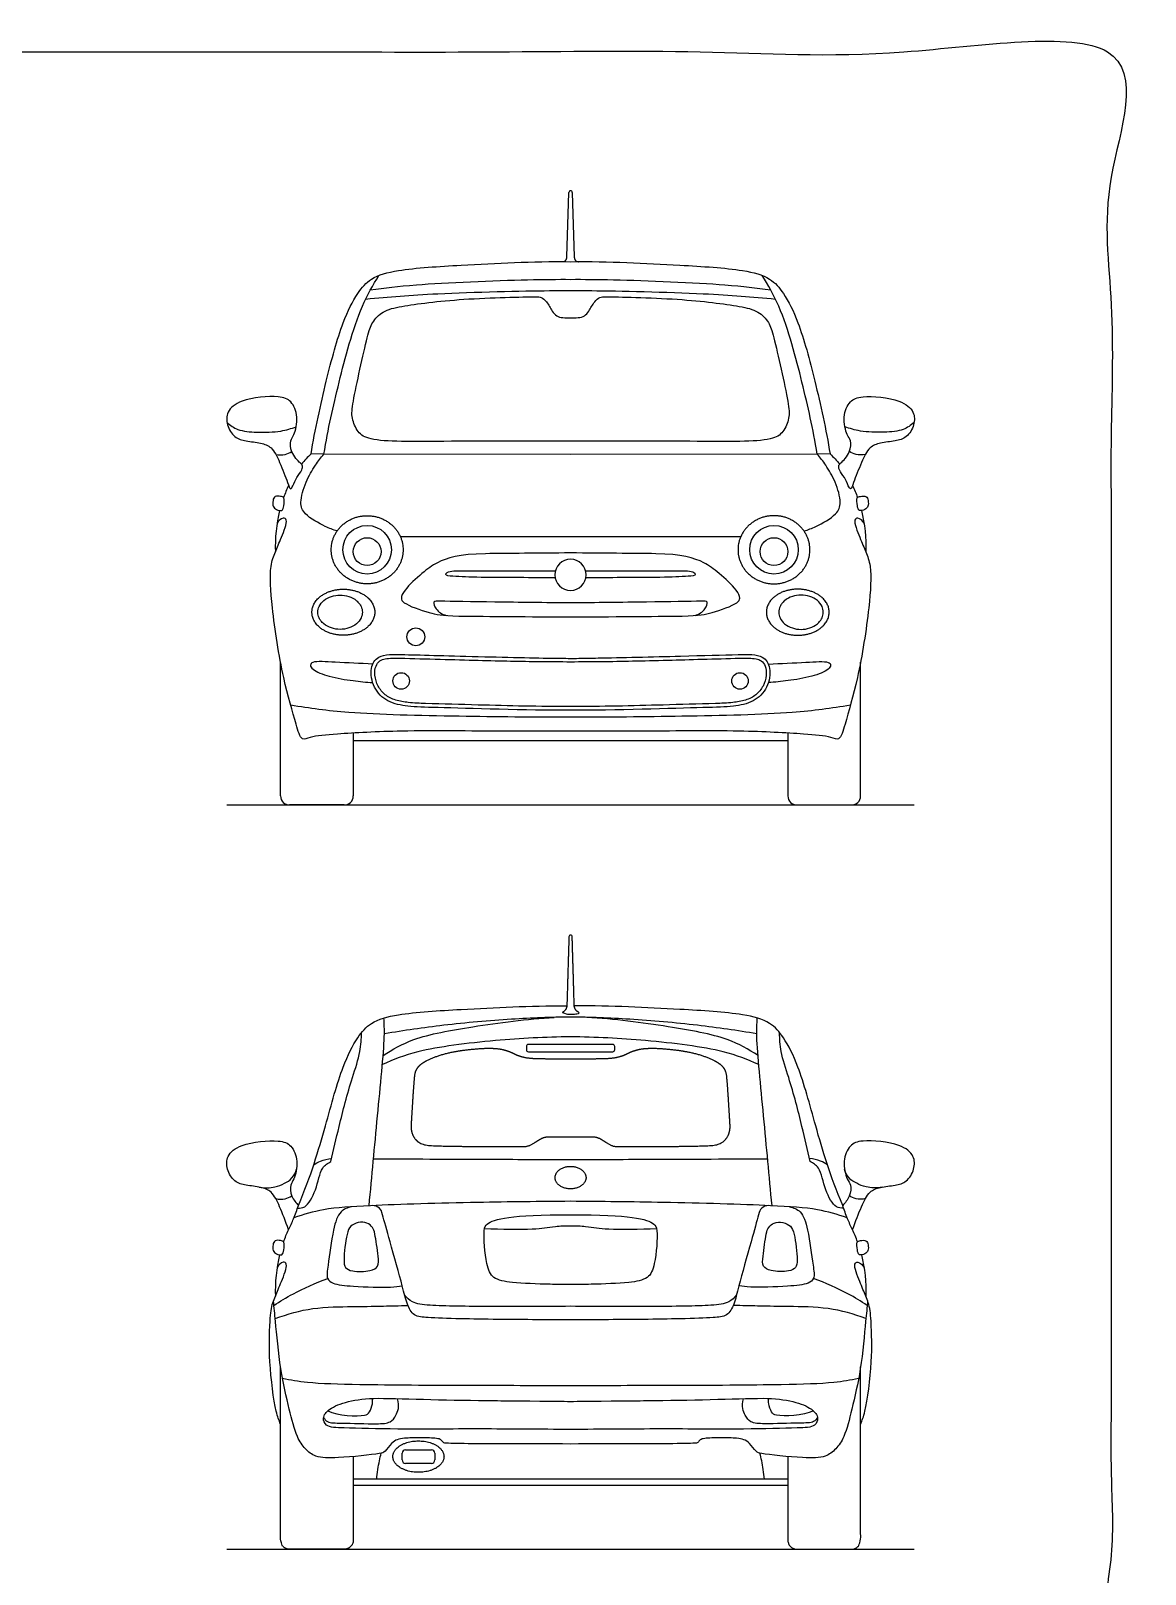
# Model space of a CAD drawing. Header units: millimetres. Extents: x 0.5 to 46.1, y 0.3 to 28.2.
# Drawn here: x 4.889 to 7.953, y 23.776 to 28.018 of the extents above; entities that cross this region are included whole.
import ezdxf

# ---------------------------------------------------------------- set-up
doc = ezdxf.new("R2010")
doc.units = ezdxf.units.MM
for name, color, linetype, true_color in [('AG-DIAGRAM', 7, 'Continuous', 0xfecc66), ('AG-TRANSPORT', 7, 'Continuous', 0x66ccff), ('X-VPRT', 6, 'Continuous', 0xff00ff)]:
    doc.layers.add(name, color=color, linetype=linetype, true_color=true_color)

msp = doc.modelspace()

# ---------------------------------------------------------------- linework, layer by layer
at = {"layer": 'AG-DIAGRAM'}
for points in [[(5.4279, 25.89), (7.3175, 25.89)], [(5.4279, 23.8443), (7.3175, 23.8443)]]:
    msp.add_lwpolyline(points, dxfattribs=at)
at = {"layer": 'AG-TRANSPORT'}
for p, q in [((6.3631, 27.3966), (6.3687, 27.5737)), ((6.3776, 27.5737), (6.3832, 27.3966)), ((5.6949, 26.8542), (5.6596, 26.8548)), ((6.3731, 26.8536), (5.6949, 26.8542)), ((7.0514, 26.8542), (6.3731, 26.8536)), ((7.0867, 26.8548), (7.0514, 26.8542)), ((6.3731, 26.6281), (6.8102, 26.6281)), ((6.0612, 26.5339), (6.3316, 26.5339)), ((6.4147, 26.5339), (6.6851, 26.5339)), ((5.5759, 25.9149), (5.5759, 26.2826)), ((7.1704, 25.9149), (7.1704, 26.2826)), ((5.7758, 26.0877), (5.7758, 25.9149)), ((6.9705, 26.0877), (6.9705, 25.9149)), ((5.7509, 25.89), (5.6008, 25.89)), ((6.9954, 25.89), (7.1455, 25.89))]:
    msp.add_line(p, q, dxfattribs=at)
for points in [[(6.9705, 26.0662), (6.3731, 26.0662), (5.7758, 26.0662)], [(6.9705, 24.0366), (6.3731, 24.0366), (5.7758, 24.0366)], [(5.7758, 24.0205), (6.3731, 24.0205), (6.9705, 24.0205)]]:
    msp.add_lwpolyline(points, dxfattribs=at)
for centre, radius in [((5.8139, 26.5916), 0.0668), ((6.9324, 26.5916), 0.0668), ((5.8139, 26.5865), 0.0382), ((6.9324, 26.5865), 0.0382), ((5.9477, 26.3522), 0.0245), ((5.9074, 26.231), 0.0227), ((6.8389, 26.231), 0.0227)]:
    msp.add_circle(centre, radius, dxfattribs=at)
for centre, radius, start, end in [((6.3731, 27.5737), 0.00444, 90, 180.0806), ((6.3731, 27.5737), 0.00444, 359.9194, 90), ((6.3731, 26.5226), 0.0431, 90, 270), ((6.3731, 26.5226), 0.0431, 270, 90), ((5.6008, 25.9149), 0.0249, 180, 270), ((5.7509, 25.9149), 0.0249, 270, 360), ((6.9954, 25.9149), 0.0249, 180, 270), ((7.1455, 25.9149), 0.0249, 270, 0), ((6.3731, 25.528), 0.00444, 90, 180.0806), ((6.3731, 25.528), 0.00444, 90, 180.0806), ((6.3731, 25.528), 0.00444, 359.9194, 90), ((6.3731, 25.528), 0.00444, 359.9194, 90), ((6.2574, 25.2261), 0.00583, 90, 180), ((6.2574, 25.2175), 0.00583, 180, 270), ((6.4889, 25.2261), 0.00583, 0, 90), ((6.4889, 25.2175), 0.00583, 270, 0), ((5.9195, 24.1082), 0.00942, 90, 180), ((5.9904, 24.1082), 0.00942, 360, 90), ((5.9195, 24.0897), 0.00942, 180, 270), ((5.9904, 24.0897), 0.00942, 270, 0)]:
    msp.add_arc(centre, radius, start, end, dxfattribs=at)
for points, degree, knots in [([(5.6596, 26.8548), (5.6708, 26.9221), (5.6992, 27.0513), (5.7423, 27.2123), (5.7844, 27.2952), (5.8245, 27.3421), (5.9088, 27.3645), (6.1108, 27.3761), (6.2648, 27.3846), (6.3731, 27.3834)], 3, [9.409975, 9.409975, 9.409975, 9.409975, 10.229613, 10.9695, 11.511814, 11.936444, 12.454914, 13.276126, 14.585496, 14.585496, 14.585496, 14.585496]), ([(6.3731, 27.3834), (6.4815, 27.3846), (6.6355, 27.3761), (6.8375, 27.3645), (6.9217, 27.3421), (6.9619, 27.2952), (7.004, 27.2123), (7.0471, 27.0513), (7.0755, 26.9221), (7.0867, 26.8548)], 3, [14.585496, 14.585496, 14.585496, 14.585496, 15.894865, 16.716078, 17.234547, 17.659178, 18.201491, 18.941378, 19.761017, 19.761017, 19.761017, 19.761017]), ([(5.6949, 26.8542), (5.7069, 26.9258), (5.7329, 27.0394), (5.7828, 27.2339), (5.8296, 27.3196), (5.8464, 27.3456)], 3, [4.619287, 4.619287, 4.619287, 4.619287, 5.464696, 6.288289, 6.685983, 6.685983, 6.685983, 6.685983]), ([(6.3731, 27.3339), (6.3371, 27.3341), (6.23, 27.3334), (5.9456, 27.3218), (5.8646, 27.3105), (5.8225, 27.3051)], 3, [2.155155, 2.155155, 2.155155, 2.155155, 2.661839, 3.663714, 4.31031, 4.31031, 4.31031, 4.31031]), ([(6.9238, 27.3051), (6.8817, 27.3105), (6.8007, 27.3218), (6.5163, 27.3334), (6.4092, 27.3341), (6.3731, 27.3339)], 3, [0, 0, 0, 0, 0.646597, 1.648472, 2.155155, 2.155155, 2.155155, 2.155155]), ([(7.0514, 26.8542), (7.0394, 26.9258), (7.0134, 27.0394), (6.9635, 27.2339), (6.9167, 27.3196), (6.8999, 27.3456)], 3, [20.101416, 20.101416, 20.101416, 20.101416, 20.946825, 21.770418, 22.168112, 22.168112, 22.168112, 22.168112]), ([(6.3731, 27.2288), (6.3588, 27.229), (6.3373, 27.2289), (6.3224, 27.2467), (6.3091, 27.273), (6.2927, 27.2871), (6.2682, 27.2872), (6.0706, 27.2832), (5.9192, 27.2636), (5.8568, 27.2496), (5.8258, 27.2157), (5.8129, 27.1738), (5.7741, 26.9996), (5.7699, 26.956), (5.7872, 26.9126), (5.8291, 26.8866), (6.0425, 26.891), (6.2572, 26.8895), (6.3731, 26.8896), (6.4891, 26.8895), (6.7038, 26.891), (6.9172, 26.8866), (6.9591, 26.9126), (6.9764, 26.956), (6.9722, 26.9996), (6.9334, 27.1738), (6.9205, 27.2157), (6.8895, 27.2496), (6.8271, 27.2636), (6.6757, 27.2832), (6.4781, 27.2872), (6.4536, 27.2871), (6.4372, 27.273), (6.4239, 27.2467), (6.409, 27.2289), (6.3875, 27.229), (6.3731, 27.2288)], 3, [8.039304, 8.039304, 8.039304, 8.039304, 8.562671, 8.828283, 9.146864, 9.378903, 9.603579, 10.405757, 11.165228, 11.565338, 11.931611, 12.307893, 13.076715, 13.4734, 13.83288, 14.199049, 15.010357, 16.078608, 16.078608, 16.078608, 17.146859, 17.958166, 18.324335, 18.683815, 19.080501, 19.849323, 20.225605, 20.591878, 20.991987, 21.751459, 22.553636, 22.778313, 23.010351, 23.328933, 23.594545, 24.117912, 24.117912, 24.117912, 24.117912]), ([(6.3731, 27.3036), (6.3565, 27.3035), (6.2866, 27.3029), (5.9968, 27.2968), (5.8759, 27.2859), (5.8097, 27.2798)], 3, [2.142598, 2.142598, 2.142598, 2.142598, 2.473364, 3.476145, 4.285197, 4.285197, 4.285197, 4.285197]), ([(6.9366, 27.2798), (6.8704, 27.2859), (6.7495, 27.2968), (6.4597, 27.3029), (6.3898, 27.3035), (6.3731, 27.3036)], 3, [0, 0, 0, 0, 0.809051, 1.811832, 2.142598, 2.142598, 2.142598, 2.142598]), ([(5.6098, 26.7675), (5.6076, 26.7628), (5.6024, 26.7537), (5.5939, 26.7808), (5.5741, 26.831), (5.5536, 26.8747), (5.521, 26.8857), (5.4811, 26.89), (5.4478, 26.8983), (5.4268, 26.9345), (5.4269, 26.9733), (5.4683, 27.0074), (5.569, 27.0171), (5.6068, 27.0022), (5.6262, 26.9574), (5.6147, 26.9072), (5.6013, 26.8921), (5.6025, 26.8588), (5.6289, 26.8303), (5.6366, 26.8246), (5.6357, 26.8088), (5.6194, 26.7924), (5.613, 26.7745), (5.6098, 26.7675)], 3, [0, 0, 0, 0, 0.185807, 0.433154, 0.87421, 1.264767, 1.586581, 1.950314, 2.27846, 2.634023, 2.969927, 3.370958, 3.942421, 4.294009, 4.676579, 5.078314, 5.328481, 5.64546, 5.997036, 6.165482, 6.372234, 6.666498, 6.941775, 6.941775, 6.941775, 6.941775]), ([(7.1365, 26.7675), (7.1387, 26.7628), (7.1439, 26.7537), (7.1524, 26.7808), (7.1722, 26.831), (7.1927, 26.8747), (7.2253, 26.8857), (7.2652, 26.89), (7.2985, 26.8983), (7.3195, 26.9345), (7.3194, 26.9733), (7.278, 27.0074), (7.1773, 27.0171), (7.1395, 27.0022), (7.1201, 26.9574), (7.1316, 26.9072), (7.145, 26.8921), (7.1438, 26.8588), (7.1174, 26.8303), (7.1097, 26.8246), (7.1106, 26.8088), (7.1269, 26.7924), (7.1333, 26.7745), (7.1365, 26.7675)], 3, [0, 0, 0, 0, 0.185807, 0.433154, 0.87421, 1.264767, 1.586581, 1.950314, 2.27846, 2.634023, 2.969927, 3.370958, 3.942421, 4.294009, 4.676579, 5.078314, 5.328481, 5.64546, 5.997036, 6.165482, 6.372234, 6.666498, 6.941775, 6.941775, 6.941775, 6.941775]), ([(5.4288, 26.9413), (5.4377, 26.9336), (5.4583, 26.9187), (5.5114, 26.9134), (5.5765, 26.9155), (5.605, 26.9246), (5.6189, 26.9298)], 3, [0, 0, 0, 0, 0.340772, 0.756713, 1.219517, 1.601018, 1.601018, 1.601018, 1.601018]), ([(7.3175, 26.9413), (7.3086, 26.9336), (7.288, 26.9187), (7.2349, 26.9134), (7.1698, 26.9155), (7.1412, 26.9246), (7.1274, 26.9298)], 3, [0, 0, 0, 0, 0.340772, 0.756713, 1.219517, 1.601018, 1.601018, 1.601018, 1.601018]), ([(5.5627, 26.8538), (5.571, 26.8519), (5.5886, 26.8519), (5.601, 26.8577), (5.6066, 26.8613)], 3, [0, 0, 0, 0, 0.2892634, 0.5452999, 0.5452999, 0.5452999, 0.5452999]), ([(5.7314, 26.6432), (5.7199, 26.6464), (5.6964, 26.6559), (5.64, 26.6867), (5.6273, 26.722), (5.6441, 26.7785), (5.6704, 26.824), (5.6865, 26.8446), (5.6949, 26.8542)], 3, [2.322222, 2.322222, 2.322222, 2.322222, 2.625861, 3.08023, 3.414778, 3.846067, 4.265364, 4.619287, 4.619287, 4.619287, 4.619287]), ([(7.0149, 26.6432), (7.0264, 26.6464), (7.0498, 26.6559), (7.1063, 26.6867), (7.119, 26.722), (7.1022, 26.7785), (7.0759, 26.824), (7.0598, 26.8446), (7.0514, 26.8542)], 3, [2.322222, 2.322222, 2.322222, 2.322222, 2.625861, 3.08023, 3.414778, 3.846067, 4.265364, 4.619287, 4.619287, 4.619287, 4.619287]), ([(7.1836, 26.8538), (7.1753, 26.8519), (7.1577, 26.8519), (7.1453, 26.8577), (7.1397, 26.8613)], 3, [0, 0, 0, 0, 0.2892634, 0.5452999, 0.5452999, 0.5452999, 0.5452999]), ([(5.5791, 26.6998), (5.5754, 26.698), (5.5633, 26.7014), (5.5542, 26.7101), (5.5541, 26.7269), (5.5597, 26.7409), (5.5757, 26.7386), (5.5883, 26.7359), (5.5849, 26.7128), (5.5827, 26.7014), (5.5791, 26.6998)], 3, [0, 0, 0, 0, 0.220645, 0.421109, 0.649316, 0.854963, 1.086738, 1.267615, 1.536185, 1.752988, 1.752988, 1.752988, 1.752988]), ([(7.1672, 26.6998), (7.1709, 26.698), (7.183, 26.7014), (7.1921, 26.7101), (7.1922, 26.7269), (7.1866, 26.7409), (7.1706, 26.7386), (7.158, 26.7359), (7.1614, 26.7128), (7.1636, 26.7014), (7.1672, 26.6998)], 3, [0, 0, 0, 0, 0.220645, 0.421109, 0.649316, 0.854963, 1.086738, 1.267615, 1.536185, 1.752988, 1.752988, 1.752988, 1.752988]), ([(6.3731, 26.0927), (6.3127, 26.0926), (6.1738, 26.0921), (5.9152, 26.096), (5.7414, 26.086), (5.6607, 26.0794), (5.6318, 26.0646), (5.6164, 26.121), (5.58, 26.2427), (5.5518, 26.4257), (5.5441, 26.543), (5.5616, 26.5856), (5.5771, 26.623), (5.5976, 26.6732), (5.5823, 26.6822), (5.5695, 26.671), (5.5663, 26.6644)], 3, [7.232076, 7.232076, 7.232076, 7.232076, 7.936485, 8.891722, 9.654939, 10.153231, 10.41855, 10.795833, 11.455192, 12.254279, 12.864989, 13.234208, 13.6125, 14.014092, 14.194592, 14.464152, 14.464152, 14.464152, 14.464152]), ([(7.18, 26.6644), (7.1768, 26.671), (7.164, 26.6822), (7.1487, 26.6732), (7.1692, 26.623), (7.1847, 26.5856), (7.2022, 26.543), (7.1945, 26.4257), (7.1663, 26.2427), (7.1299, 26.121), (7.1145, 26.0646), (7.0856, 26.0794), (7.0049, 26.086), (6.831, 26.096), (6.5725, 26.0921), (6.4336, 26.0926), (6.3731, 26.0927)], 3, [0, 0, 0, 0, 0.26956, 0.45006, 0.851652, 1.229945, 1.599163, 2.209874, 3.00896, 3.668319, 4.045602, 4.310922, 4.809214, 5.57243, 6.527667, 7.232076, 7.232076, 7.232076, 7.232076]), ([(6.3731, 26.5828), (6.2866, 26.5821), (6.2001, 26.5814), (6.139, 26.5807), (6.0673, 26.5794), (6.0143, 26.5638), (5.9669, 26.53), (5.9175, 26.4844), (5.9051, 26.4588), (5.9149, 26.4419), (5.9871, 26.416), (6.018, 26.4112), (6.0659, 26.4093)], 3, [15.553999, 15.553999, 15.553999, 15.553999, 16.509338, 16.509338, 16.509338, 17.305914, 17.752364, 18.222262, 18.504346, 18.726462, 19.216734, 19.630167, 19.630167, 19.630167, 19.630167]), ([(6.6804, 26.4093), (6.7283, 26.4112), (6.7592, 26.416), (6.8314, 26.4419), (6.8412, 26.4588), (6.8288, 26.4844), (6.7794, 26.53), (6.732, 26.5638), (6.679, 26.5794), (6.6073, 26.5807), (6.5462, 26.5814), (6.4597, 26.5821), (6.3731, 26.5828)], 3, [11.477831, 11.477831, 11.477831, 11.477831, 11.891264, 12.381535, 12.603652, 12.885736, 13.355634, 13.802084, 14.59866, 14.59866, 14.59866, 15.553999, 15.553999, 15.553999, 15.553999]), ([(6.3308, 26.5148), (6.2649, 26.5148), (6.199, 26.5148), (6.1032, 26.516), (6.0702, 26.517), (6.0303, 26.52), (6.0295, 26.5262), (6.0393, 26.5331), (6.0561, 26.5336), (6.0612, 26.5339)], 3, [0, 0, 0, 0, 0.805574, 0.805574, 1.327548, 1.572799, 1.692776, 1.923196, 2.148641, 2.148641, 2.148641, 2.148641]), ([(6.6851, 26.5339), (6.6902, 26.5336), (6.707, 26.5331), (6.7168, 26.5262), (6.716, 26.52), (6.6761, 26.517), (6.6431, 26.516), (6.5473, 26.5148), (6.4814, 26.5148), (6.4155, 26.5148)], 3, [0.941837, 0.941837, 0.941837, 0.941837, 1.167282, 1.397702, 1.517679, 1.76293, 2.284904, 2.284904, 3.090478, 3.090478, 3.090478, 3.090478]), ([(5.8009, 26.4199), (5.8009, 26.4253), (5.7987, 26.4341), (5.7921, 26.4444), (5.7814, 26.4553), (5.7635, 26.4646), (5.7396, 26.4683), (5.7156, 26.4646), (5.6951, 26.4539), (5.6815, 26.438), (5.6769, 26.4199), (5.6805, 26.4057), (5.687, 26.3954), (5.6978, 26.3845), (5.7156, 26.3752), (5.7396, 26.3715), (5.7636, 26.3752), (5.7841, 26.3859), (5.7977, 26.4018), (5.8009, 26.4145), (5.8009, 26.4199)], 3, [0, 0, 0, 0, 0.053557, 0.086911, 0.12538, 0.213978, 0.304682, 0.395387, 0.483985, 0.555807, 0.609364, 0.662922, 0.696275, 0.734744, 0.823342, 0.914047, 1.004751, 1.093349, 1.165172, 1.218729, 1.218729, 1.218729, 1.218729]), ([(6.3731, 26.4455), (6.3033, 26.4461), (6.1683, 26.4477), (6.0229, 26.4499), (5.9932, 26.4513), (6.0023, 26.4256), (6.0204, 26.4139), (6.031, 26.4112)], 3, [2.290583, 2.290583, 2.290583, 2.290583, 3.060987, 3.761318, 4.00248, 4.253238, 4.581166, 4.581166, 4.581166, 4.581166]), ([(6.7153, 26.4112), (6.7259, 26.4139), (6.744, 26.4256), (6.7531, 26.4513), (6.7234, 26.4499), (6.578, 26.4477), (6.443, 26.4461), (6.3731, 26.4455)], 3, [0, 0, 0, 0, 0.327928, 0.578686, 0.819848, 1.520179, 2.290583, 2.290583, 2.290583, 2.290583]), ([(6.9454, 26.4199), (6.9454, 26.4253), (6.9476, 26.4341), (6.9542, 26.4444), (6.9649, 26.4553), (6.9828, 26.4646), (7.0067, 26.4683), (7.0307, 26.4646), (7.0512, 26.4539), (7.0648, 26.438), (7.0694, 26.4199), (7.0658, 26.4057), (7.0593, 26.3954), (7.0485, 26.3845), (7.0307, 26.3752), (7.0067, 26.3715), (6.9827, 26.3752), (6.9622, 26.3859), (6.9486, 26.4018), (6.9454, 26.4145), (6.9454, 26.4199)], 3, [0, 0, 0, 0, 0.053557, 0.086911, 0.12538, 0.213978, 0.304682, 0.395387, 0.483985, 0.555807, 0.609364, 0.662922, 0.696275, 0.734744, 0.823342, 0.914047, 1.004751, 1.093349, 1.165172, 1.218729, 1.218729, 1.218729, 1.218729]), ([(6.3455, 26.2933), (6.3247, 26.2935), (6.2695, 26.2945), (6.0729, 26.299), (5.9208, 26.3036), (5.8438, 26.305), (5.8205, 26.2658), (5.8292, 26.2108), (5.8687, 26.171), (5.9307, 26.1593), (6.0147, 26.1582), (6.2519, 26.1502), (6.3731, 26.1502), (6.4944, 26.1502), (6.7316, 26.1582), (6.8156, 26.1593), (6.8776, 26.171), (6.9171, 26.2108), (6.9258, 26.2658), (6.9025, 26.305), (6.8255, 26.3036), (6.6734, 26.299), (6.4768, 26.2945), (6.394, 26.293), (6.3662, 26.293), (6.3455, 26.2933)], 3, [5.604356, 5.604356, 5.604356, 5.604356, 5.922934, 6.241512, 6.979687, 7.458152, 7.813542, 8.236825, 8.663716, 9.103944, 9.640628, 10.758818, 10.758818, 10.758818, 11.877009, 12.413693, 12.853921, 13.280812, 13.704095, 14.059484, 14.53795, 15.276125, 16.175914, 16.494492, 16.813069, 16.813069, 16.813069, 16.813069]), ([(5.8292, 26.2768), (5.7949, 26.2798), (5.7323, 26.2805), (5.6656, 26.2871), (5.6559, 26.2742), (5.6653, 26.2594), (5.7117, 26.2412), (5.775, 26.2314), (5.8111, 26.2275), (5.8291, 26.2264)], 3, [0, 0, 0, 0, 0.582253, 1.030463, 1.211854, 1.420473, 1.819492, 2.285765, 2.708163, 2.708163, 2.708163, 2.708163]), ([(6.2901, 26.2844), (6.2356, 26.285), (6.1321, 26.2873), (5.9688, 26.292), (5.8844, 26.294), (5.8648, 26.2924), (5.8472, 26.2873), (5.8354, 26.2703), (5.8341, 26.2447), (5.842, 26.2159), (5.8591, 26.1955), (5.8769, 26.1839), (5.8981, 26.1759), (5.9311, 26.1703), (6.0068, 26.1678), (6.1133, 26.165), (6.246, 26.1615), (6.3308, 26.1604), (6.3731, 26.1604), (6.4155, 26.1604), (6.5003, 26.1615), (6.633, 26.165), (6.7395, 26.1678), (6.8152, 26.1703), (6.8482, 26.1759), (6.8694, 26.1839), (6.8872, 26.1955), (6.9043, 26.2159), (6.9122, 26.2447), (6.9109, 26.2703), (6.8991, 26.2873), (6.8815, 26.2924), (6.8619, 26.294), (6.7775, 26.292), (6.6142, 26.2873), (6.4589, 26.2838), (6.3446, 26.2838), (6.2901, 26.2844)], 3, [3.758156, 3.758156, 3.758156, 3.758156, 4.502027, 5.245898, 5.317045, 5.374224, 5.41783, 5.470774, 5.544949, 5.635963, 5.725925, 5.770979, 5.819343, 5.92188, 6.060362, 6.47744, 6.846612, 7.214053, 7.214053, 7.214053, 7.581494, 7.950667, 8.367745, 8.506227, 8.608764, 8.657127, 8.702181, 8.792144, 8.883158, 8.957332, 9.010277, 9.053882, 9.111061, 9.182209, 9.786726, 10.530597, 11.274467, 11.274467, 11.274467, 11.274467]), ([(6.9171, 26.2768), (6.9514, 26.2798), (7.014, 26.2805), (7.0807, 26.2871), (7.0904, 26.2742), (7.081, 26.2594), (7.0346, 26.2412), (6.9713, 26.2314), (6.9352, 26.2275), (6.9172, 26.2264)], 3, [0, 0, 0, 0, 0.582253, 1.030463, 1.211854, 1.420473, 1.819492, 2.285765, 2.708163, 2.708163, 2.708163, 2.708163]), ([(6.3731, 26.1312), (6.2709, 26.1309), (6.0564, 26.1336), (5.7669, 26.1395), (5.6569, 26.1558), (5.6038, 26.1641)], 3, [2.638913, 2.638913, 2.638913, 2.638913, 3.553193, 4.550583, 5.277827, 5.277827, 5.277827, 5.277827]), ([(7.1425, 26.1641), (7.0894, 26.1558), (6.9793, 26.1395), (6.6899, 26.1336), (6.4754, 26.1309), (6.3731, 26.1312)], 3, [0, 0, 0, 0, 0.727244, 1.724634, 2.638913, 2.638913, 2.638913, 2.638913]), ([(6.3687, 25.5279), (6.3659, 25.4394), (6.3631, 25.339), (6.3619, 25.3259), (6.3507, 25.32)], 2, [-0.6405803, -0.6405803, -0.6405803, -0.080051, -0.080051, 0, 0, 0]), ([(6.3956, 25.32), (6.3844, 25.3259), (6.3832, 25.339), (6.3804, 25.4394), (6.3776, 25.5279)], 2, [1.0124483, 1.0124483, 1.0124483, 1.0924993, 1.0924993, 1.6530286, 1.6530286, 1.6530286]), ([(5.6249, 24.7894), (5.6596, 24.8701), (5.6992, 25.0056), (5.7423, 25.1666), (5.7844, 25.2495), (5.8245, 25.2963), (5.9088, 25.3188), (6.1077, 25.3302), (6.2588, 25.3386), (6.363, 25.3378)], 3, [4.824561, 4.824561, 4.824561, 4.824561, 5.644199, 6.384086, 6.9264, 7.35103, 7.8695, 8.690712, 9.958992, 9.958992, 9.958992, 9.958992]), ([(7.1214, 24.7894), (7.0867, 24.8701), (7.0471, 25.0056), (7.004, 25.1666), (6.9619, 25.2495), (6.9217, 25.2963), (6.8375, 25.3188), (6.6386, 25.3302), (6.4875, 25.3386), (6.3833, 25.3378)], 3, [4.824561, 4.824561, 4.824561, 4.824561, 5.644199, 6.384086, 6.9264, 7.35103, 7.8695, 8.690712, 9.958992, 9.958992, 9.958992, 9.958992]), ([(5.8193, 24.7885), (5.8274, 24.8708), (5.8404, 25.0215), (5.864, 25.2504), (5.8607, 25.2873), (5.86, 25.3045)], 3, [0, 0, 0, 0, 0.902408, 1.747993, 2.160142, 2.160142, 2.160142, 2.160142]), ([(5.8578, 25.2011), (5.8845, 25.2184), (5.9423, 25.2531), (6.1101, 25.2828), (6.2534, 25.3019), (6.3283, 25.3063)], 3, [0, 0, 0, 0, 0.559104, 1.297749, 2.156834, 2.156834, 2.156834, 2.156834]), ([(6.3731, 25.3071), (6.3189, 25.3064), (6.2111, 25.3028), (6.0236, 25.2859), (5.9155, 25.2701), (5.8612, 25.261)], 3, [2.249112, 2.249112, 2.249112, 2.249112, 2.979755, 3.762317, 4.498224, 4.498224, 4.498224, 4.498224]), ([(6.3507, 25.32), (6.3599, 25.3157), (6.3648, 25.3151), (6.3713, 25.3148), (6.3731, 25.3148)], 3, [0, 0, 0, 0, 0.3683831, 0.5062242, 0.5062242, 0.5062242, 0.5062242]), ([(6.3731, 25.3148), (6.3829, 25.3153), (6.3891, 25.316), (6.3986, 25.3177), (6.3961, 25.3195), (6.3956, 25.32)], 3, [0.5062242, 0.5062242, 0.5062242, 0.5062242, 0.739439, 0.9142836, 1.0124483, 1.0124483, 1.0124483, 1.0124483]), ([(6.8851, 25.261), (6.8308, 25.2701), (6.7227, 25.2859), (6.5352, 25.3028), (6.4274, 25.3064), (6.3731, 25.3071)], 3, [0, 0, 0, 0, 0.735907, 1.518469, 2.249112, 2.249112, 2.249112, 2.249112]), ([(6.8885, 25.2011), (6.8618, 25.2184), (6.804, 25.2531), (6.6362, 25.2828), (6.4929, 25.3019), (6.418, 25.3063)], 3, [0, 0, 0, 0, 0.559104, 1.297749, 2.156834, 2.156834, 2.156834, 2.156834]), ([(6.927, 24.7885), (6.9189, 24.8708), (6.9059, 25.0215), (6.8823, 25.2504), (6.8856, 25.2873), (6.8863, 25.3045)], 3, [0, 0, 0, 0, 0.902408, 1.747993, 2.160142, 2.160142, 2.160142, 2.160142]), ([(5.7735, 25.1406), (5.7818, 25.1651), (5.7962, 25.2116), (5.7984, 25.2468), (5.7984, 25.2643)], 3, [2.382937, 2.382937, 2.382937, 2.382937, 2.8764754, 3.2917873, 3.2917873, 3.2917873, 3.2917873]), ([(6.3731, 25.2526), (6.3046, 25.2523), (6.165, 25.2448), (5.9537, 25.2185), (5.8876, 25.1903), (5.8558, 25.1766)], 3, [2.202918, 2.202918, 2.202918, 2.202918, 2.981643, 3.82205, 4.405836, 4.405836, 4.405836, 4.405836]), ([(6.8905, 25.1766), (6.8587, 25.1903), (6.7926, 25.2185), (6.5813, 25.2448), (6.4416, 25.2523), (6.3731, 25.2526)], 3, [0, 0, 0, 0, 0.583786, 1.424193, 2.202918, 2.202918, 2.202918, 2.202918]), ([(6.9728, 25.1406), (6.9645, 25.1651), (6.9501, 25.2116), (6.9479, 25.2468), (6.9479, 25.2643)], 3, [2.382937, 2.382937, 2.382937, 2.382937, 2.8764754, 3.2917873, 3.2917873, 3.2917873, 3.2917873]), ([(6.3731, 25.1917), (6.3527, 25.1917), (6.3323, 25.1917), (6.3119, 25.1917), (6.2915, 25.1917), (6.2573, 25.1934), (6.2491, 25.195), (6.241, 25.1968), (6.2244, 25.2013), (6.2141, 25.2081), (6.2057, 25.2117), (6.1856, 25.2188), (6.1608, 25.221), (6.1457, 25.221), (6.1111, 25.2192), (6.0733, 25.215), (6.0527, 25.2118), (6.0163, 25.2037), (5.9838, 25.1907), (5.9709, 25.1842), (5.9545, 25.173), (5.9477, 25.1613), (5.946, 25.1567), (5.9446, 25.152), (5.9415, 25.1208), (5.9399, 25.0945), (5.9382, 25.0681), (5.9366, 25.0418), (5.935, 25.0155), (5.9339, 24.9992), (5.9329, 24.983), (5.9497, 24.9547), (5.966, 24.9546), (6.0378, 24.9519), (6.0893, 24.9515), (6.1409, 24.9512), (6.1879, 24.9514), (6.2395, 24.9511), (6.2552, 24.9509), (6.2709, 24.9508), (6.2861, 24.9783), (6.3018, 24.9783), (6.3176, 24.9783), (6.3287, 24.9783), (6.3398, 24.9783), (6.3509, 24.9783), (6.362, 24.9783), (6.3731, 24.9783)], 5, [7.095873, 7.095873, 7.095873, 7.095873, 7.095873, 7.095873, 7.601202, 7.601202, 7.601202, 7.601202, 7.971317, 7.971317, 7.971317, 8.360207, 8.360207, 8.360207, 8.852986, 8.852986, 8.852986, 9.428065, 9.428065, 9.428065, 9.897579, 9.897579, 9.897579, 10.187443, 10.187443, 10.187443, 10.187443, 10.845219, 10.845219, 10.845219, 10.845219, 10.845219, 11.845219, 11.845219, 11.845219, 11.845219, 12.764673, 12.764673, 12.764673, 12.764673, 12.764673, 13.764673, 13.764673, 13.764673, 13.764673, 13.764673, 14.191746, 14.191746, 14.191746, 14.191746, 14.191746, 14.191746]), ([(6.3731, 24.9783), (6.3843, 24.9783), (6.3954, 24.9783), (6.4065, 24.9783), (6.4176, 24.9783), (6.4287, 24.9783), (6.4445, 24.9783), (6.4602, 24.9783), (6.4754, 24.9508), (6.4911, 24.9509), (6.5068, 24.9511), (6.5584, 24.9514), (6.6054, 24.9512), (6.657, 24.9515), (6.7085, 24.9519), (6.7803, 24.9546), (6.7966, 24.9547), (6.8134, 24.983), (6.8124, 24.9992), (6.8113, 25.0155), (6.8097, 25.0418), (6.8081, 25.0681), (6.8064, 25.0945), (6.8048, 25.1208), (6.8017, 25.152), (6.8003, 25.1567), (6.7986, 25.1613), (6.7918, 25.173), (6.7754, 25.1842), (6.7625, 25.1907), (6.73, 25.2037), (6.6936, 25.2118), (6.673, 25.215), (6.6352, 25.2192), (6.6006, 25.221), (6.5855, 25.221), (6.5607, 25.2188), (6.5406, 25.2117), (6.5322, 25.2081), (6.5219, 25.2013), (6.5053, 25.1968), (6.4972, 25.195), (6.489, 25.1934), (6.4548, 25.1917), (6.4344, 25.1917), (6.414, 25.1917), (6.3936, 25.1917), (6.3731, 25.1917)], 5, [0, 0, 0, 0, 0, 0, 0.427073, 0.427073, 0.427073, 0.427073, 0.427073, 1.427073, 1.427073, 1.427073, 1.427073, 1.427073, 2.346527, 2.346527, 2.346527, 2.346527, 3.346527, 3.346527, 3.346527, 3.346527, 3.346527, 4.004303, 4.004303, 4.004303, 4.004303, 4.294167, 4.294167, 4.294167, 4.763681, 4.763681, 4.763681, 5.338759, 5.338759, 5.338759, 5.831539, 5.831539, 5.831539, 6.220429, 6.220429, 6.220429, 6.590544, 6.590544, 6.590544, 6.590544, 7.095873, 7.095873, 7.095873, 7.095873, 7.095873, 7.095873]), ([(5.7145, 24.9105), (5.7213, 24.9417), (5.738, 25.0119), (5.7592, 25.0957), (5.7735, 25.1406)], 3, [1.4457734, 1.4457734, 1.4457734, 1.4457734, 1.8596178, 2.382937, 2.382937, 2.382937, 2.382937]), ([(7.0318, 24.9105), (7.025, 24.9417), (7.0083, 25.0119), (6.9871, 25.0957), (6.9728, 25.1406)], 3, [1.4457734, 1.4457734, 1.4457734, 1.4457734, 1.8596178, 2.382937, 2.382937, 2.382937, 2.382937]), ([(5.5978, 24.7224), (5.5894, 24.7466), (5.5741, 24.7853), (5.5536, 24.829), (5.521, 24.84), (5.4811, 24.8443), (5.4478, 24.8525), (5.4268, 24.8888), (5.4269, 24.9276), (5.4683, 24.9617), (5.569, 24.9714), (5.6068, 24.9565), (5.6262, 24.9117), (5.6147, 24.8614), (5.6013, 24.8464), (5.6024, 24.816), (5.6189, 24.7958), (5.6249, 24.7894)], 3, [-0.738516, -0.738516, -0.738516, -0.738516, -0.291136, 0.105022, 0.431451, 0.800399, 1.133252, 1.493913, 1.834634, 2.241416, 2.821073, 3.177703, 3.565759, 3.973255, 4.227009, 4.548534, 4.824561, 4.824561, 4.824561, 4.824561]), ([(7.1485, 24.7224), (7.1569, 24.7466), (7.1722, 24.7853), (7.1927, 24.829), (7.2253, 24.84), (7.2652, 24.8443), (7.2985, 24.8525), (7.3195, 24.8888), (7.3194, 24.9276), (7.278, 24.9617), (7.1773, 24.9714), (7.1395, 24.9565), (7.1201, 24.9117), (7.1316, 24.8614), (7.145, 24.8464), (7.1439, 24.816), (7.1274, 24.7958), (7.1214, 24.7894)], 3, [-0.738516, -0.738516, -0.738516, -0.738516, -0.291136, 0.105022, 0.431451, 0.800399, 1.133252, 1.493913, 1.834634, 2.241416, 2.821073, 3.177703, 3.565759, 3.973255, 4.227009, 4.548534, 4.824561, 4.824561, 4.824561, 4.824561]), ([(5.6225, 24.7821), (5.6292, 24.7821), (5.6464, 24.7811), (5.6759, 24.832), (5.6856, 24.8945), (5.706, 24.9055), (5.7145, 24.9105)], 3, [0, 0, 0, 0, 0.256493, 0.680565, 1.134775, 1.445773, 1.445773, 1.445773, 1.445773]), ([(5.6669, 24.9005), (5.6728, 24.9048), (5.6855, 24.9125), (5.7059, 24.9178), (5.7163, 24.9186)], 3, [0, 0, 0, 0, 0.2685324, 0.5880905, 0.5880905, 0.5880905, 0.5880905]), ([(6.3731, 24.9147), (6.2954, 24.9149), (6.1036, 24.9155), (5.9356, 24.9162), (5.8314, 24.9167)], 3, [1.700871, 1.700871, 1.700871, 1.700871, 2.388724, 3.401742, 3.401742, 3.401742, 3.401742]), ([(6.9149, 24.9167), (6.8107, 24.9162), (6.6427, 24.9155), (6.4509, 24.9149), (6.3731, 24.9147)], 3, [0, 0, 0, 0, 1.013018, 1.700871, 1.700871, 1.700871, 1.700871]), ([(7.0794, 24.9005), (7.0735, 24.9048), (7.0608, 24.9125), (7.0404, 24.9178), (7.03, 24.9186)], 3, [0, 0, 0, 0, 0.2685324, 0.5880905, 0.5880905, 0.5880905, 0.5880905]), ([(7.1237, 24.7821), (7.1171, 24.7821), (7.0999, 24.7811), (7.0704, 24.832), (7.0607, 24.8945), (7.0403, 24.9055), (7.0318, 24.9105)], 3, [0, 0, 0, 0, 0.256493, 0.680565, 1.134775, 1.445773, 1.445773, 1.445773, 1.445773]), ([(5.5168, 24.8395), (5.5312, 24.8368), (5.5611, 24.8379), (5.5857, 24.8495), (5.6086, 24.8619), (5.6179, 24.8814), (5.6197, 24.8891)], 3, [0, 0, 0, 0, 0.379195, 0.691344, 0.974955, 1.259026, 1.259026, 1.259026, 1.259026]), ([(7.2295, 24.8395), (7.2151, 24.8368), (7.1852, 24.8379), (7.1606, 24.8495), (7.1377, 24.8619), (7.1284, 24.8814), (7.1266, 24.8891)], 3, [0, 0, 0, 0, 0.379195, 0.691344, 0.974955, 1.259026, 1.259026, 1.259026, 1.259026]), ([(5.5627, 24.8081), (5.571, 24.8062), (5.5886, 24.8062), (5.601, 24.812), (5.6066, 24.8156)], 3, [0, 0, 0, 0, 0.2892634, 0.5452999, 0.5452999, 0.5452999, 0.5452999]), ([(7.1836, 24.8081), (7.1753, 24.8062), (7.1577, 24.8062), (7.1453, 24.812), (7.1397, 24.8156)], 3, [0, 0, 0, 0, 0.2892634, 0.5452999, 0.5452999, 0.5452999, 0.5452999]), ([(5.5978, 24.7224), (5.6028, 24.7324), (5.6121, 24.7525), (5.621, 24.777), (5.6249, 24.7894)], 3, [0, 0, 0, 0, 0.3304352, 0.6881353, 0.6881353, 0.6881353, 0.6881353]), ([(6.3731, 24.8007), (6.2887, 24.7998), (6.1056, 24.7984), (5.8307, 24.7901), (5.6976, 24.7817), (5.6393, 24.7645), (5.6127, 24.7554)], 3, [2.986746, 2.986746, 2.986746, 2.986746, 3.812223, 4.794814, 5.447152, 5.973493, 5.973493, 5.973493, 5.973493]), ([(5.7712, 24.7859), (5.7606, 24.7833), (5.7362, 24.7744), (5.7189, 24.7215), (5.7075, 24.6283), (5.7006, 24.5886), (5.7217, 24.5719), (5.7771, 24.5665), (5.8781, 24.5631), (5.8996, 24.5671), (5.9104, 24.5686)], 3, [0, 0, 0, 0, 0.328946, 0.75215, 1.316113, 1.661941, 1.918477, 2.350721, 2.926998, 3.254674, 3.254674, 3.254674, 3.254674]), ([(6.3731, 24.475), (6.3443, 24.475), (6.2545, 24.4753), (6.0767, 24.4767), (5.9859, 24.4808), (5.9413, 24.4833), (5.9217, 24.5201), (5.9109, 24.5705), (5.8772, 24.6871), (5.8571, 24.7608), (5.8508, 24.7837), (5.8351, 24.7887), (5.8282, 24.7889)], 3, [4.549739, 4.549739, 4.549739, 4.549739, 4.954816, 5.78424, 6.330507, 6.6831, 7.021869, 7.437057, 8.078721, 8.581142, 8.838517, 9.099477, 9.099477, 9.099477, 9.099477]), ([(7.1336, 24.7554), (7.107, 24.7645), (7.0487, 24.7817), (6.9156, 24.7901), (6.6407, 24.7984), (6.4576, 24.7998), (6.3731, 24.8007)], 3, [0, 0, 0, 0, 0.52634, 1.178678, 2.16127, 2.986746, 2.986746, 2.986746, 2.986746]), ([(6.9181, 24.7889), (6.9112, 24.7887), (6.8955, 24.7837), (6.8892, 24.7608), (6.8691, 24.6871), (6.8354, 24.5705), (6.8246, 24.5201), (6.805, 24.4833), (6.7604, 24.4808), (6.6696, 24.4767), (6.4918, 24.4753), (6.402, 24.475), (6.3731, 24.475)], 3, [0, 0, 0, 0, 0.260961, 0.518335, 1.020757, 1.66242, 2.077608, 2.416377, 2.76897, 3.315237, 4.144661, 4.549739, 4.549739, 4.549739, 4.549739]), ([(6.9751, 24.7859), (6.9857, 24.7833), (7.0101, 24.7744), (7.0274, 24.7215), (7.0388, 24.6283), (7.0457, 24.5886), (7.0246, 24.5719), (6.9692, 24.5665), (6.8682, 24.5631), (6.8467, 24.5671), (6.8359, 24.5686)], 3, [0, 0, 0, 0, 0.328946, 0.75215, 1.316113, 1.661941, 1.918477, 2.350721, 2.926998, 3.254674, 3.254674, 3.254674, 3.254674]), ([(7.1485, 24.7224), (7.1435, 24.7324), (7.1342, 24.7525), (7.1253, 24.777), (7.1214, 24.7894)], 3, [0, 0, 0, 0, 0.3304352, 0.6881353, 0.6881353, 0.6881353, 0.6881353]), ([(5.7503, 24.6408), (5.7506, 24.6593), (5.7568, 24.7097), (5.766, 24.7332), (5.7896, 24.7439), (5.8133, 24.7437), (5.8303, 24.7292), (5.8362, 24.7105), (5.8443, 24.6507), (5.847, 24.6207), (5.8221, 24.6072), (5.7735, 24.6068), (5.7522, 24.6171), (5.7501, 24.63), (5.7503, 24.6408)], 3, [0, 0, 0, 0, 0.475937, 0.761909, 1.039207, 1.329025, 1.579338, 1.835643, 2.283759, 2.586977, 2.880329, 3.279217, 3.560602, 3.837545, 3.837545, 3.837545, 3.837545]), ([(6.3731, 24.5718), (6.3544, 24.5719), (6.2993, 24.5728), (6.2168, 24.5756), (6.1579, 24.5861), (6.1392, 24.6284), (6.132, 24.7231), (6.1505, 24.7504), (6.2083, 24.7633), (6.3731, 24.7639)], 3, [3.731566, 3.731566, 3.731566, 3.731566, 4.031915, 4.615673, 5.030321, 5.406228, 5.95565, 6.257895, 7.463133, 7.463133, 7.463133, 7.463133]), ([(6.3731, 24.7326), (6.3591, 24.7327), (6.331, 24.7316), (6.3018, 24.7266), (6.2613, 24.7219), (6.1824, 24.7229), (6.1367, 24.7253)], 3, [1.629585, 1.629585, 1.629585, 1.629585, 1.969589, 2.279313, 2.588093, 3.259169, 3.259169, 3.259169, 3.259169]), ([(6.3731, 24.7639), (6.538, 24.7633), (6.5958, 24.7504), (6.6143, 24.7231), (6.6071, 24.6284), (6.5884, 24.5861), (6.5295, 24.5756), (6.447, 24.5728), (6.3919, 24.5719), (6.3731, 24.5718)], 3, [0, 0, 0, 0, 1.205237, 1.507483, 2.056905, 2.432812, 2.84746, 3.431218, 3.731566, 3.731566, 3.731566, 3.731566]), ([(6.6096, 24.7253), (6.5639, 24.7229), (6.485, 24.7219), (6.4445, 24.7266), (6.4153, 24.7316), (6.3872, 24.7327), (6.3731, 24.7326)], 3, [0, 0, 0, 0, 0.671076, 0.979856, 1.28958, 1.629585, 1.629585, 1.629585, 1.629585]), ([(6.996, 24.6408), (6.9957, 24.6593), (6.9895, 24.7097), (6.9803, 24.7332), (6.9567, 24.7439), (6.933, 24.7437), (6.916, 24.7292), (6.9101, 24.7105), (6.902, 24.6507), (6.8993, 24.6207), (6.9242, 24.6072), (6.9728, 24.6068), (6.9941, 24.6171), (6.9962, 24.63), (6.996, 24.6408)], 3, [0, 0, 0, 0, 0.475937, 0.761909, 1.039207, 1.329025, 1.579338, 1.835643, 2.283759, 2.586977, 2.880329, 3.279217, 3.560602, 3.837545, 3.837545, 3.837545, 3.837545]), ([(5.5791, 24.654), (5.5754, 24.6523), (5.5633, 24.6557), (5.5542, 24.6644), (5.5541, 24.6812), (5.5597, 24.6952), (5.5757, 24.6928), (5.5883, 24.6902), (5.5849, 24.6671), (5.5827, 24.6557), (5.5791, 24.654)], 3, [0, 0, 0, 0, 0.220645, 0.421109, 0.649316, 0.854963, 1.086738, 1.267615, 1.536185, 1.752988, 1.752988, 1.752988, 1.752988]), ([(7.1672, 24.654), (7.1709, 24.6523), (7.183, 24.6557), (7.1921, 24.6644), (7.1922, 24.6812), (7.1866, 24.6952), (7.1706, 24.6928), (7.158, 24.6902), (7.1614, 24.6671), (7.1636, 24.6557), (7.1672, 24.654)], 3, [0, 0, 0, 0, 0.220645, 0.421109, 0.649316, 0.854963, 1.086738, 1.267615, 1.536185, 1.752988, 1.752988, 1.752988, 1.752988]), ([(5.5759, 24.1876), (5.5713, 24.1996), (5.5605, 24.2236), (5.5429, 24.3656), (5.5451, 24.4347), (5.5478, 24.4826), (5.5496, 24.5107), (5.5616, 24.5399), (5.5771, 24.5773), (5.5976, 24.6275), (5.5823, 24.6365), (5.5695, 24.6253), (5.5663, 24.6186)], 3, [0, 0, 0, 0, 0.35488, 1.023623, 1.632428, 1.632428, 1.815481, 2.1847, 2.562993, 2.964584, 3.145084, 3.414644, 3.414644, 3.414644, 3.414644]), ([(7.1704, 24.1876), (7.175, 24.1996), (7.1858, 24.2236), (7.2034, 24.3656), (7.2012, 24.4347), (7.1985, 24.4826), (7.1967, 24.5107), (7.1847, 24.5399), (7.1692, 24.5773), (7.1487, 24.6275), (7.164, 24.6365), (7.1768, 24.6253), (7.18, 24.6186)], 3, [0, 0, 0, 0, 0.35488, 1.023623, 1.632428, 1.632428, 1.815481, 2.1847, 2.562993, 2.964584, 3.145084, 3.414644, 3.414644, 3.414644, 3.414644]), ([(5.5577, 24.5143), (5.5749, 24.5259), (5.6102, 24.5483), (5.6731, 24.577), (5.7056, 24.5883)], 3, [0, 0, 0, 0, 0.452541, 1.03486, 1.03486, 1.03486, 1.03486]), ([(7.1886, 24.5143), (7.1714, 24.5259), (7.1361, 24.5483), (7.0732, 24.577), (7.0407, 24.5883)], 3, [0, 0, 0, 0, 0.452541, 1.03486, 1.03486, 1.03486, 1.03486]), ([(6.3731, 24.1336), (6.3131, 24.1338), (6.1946, 24.1339), (6.0422, 24.1344), (6.0232, 24.1366), (6.0168, 24.1462), (6.0038, 24.15), (5.959, 24.1508), (5.9178, 24.1503), (5.8964, 24.1466), (5.8803, 24.1369), (5.8635, 24.1109), (5.8467, 24.106), (5.7333, 24.0941), (5.6739, 24.095), (5.6423, 24.1198), (5.6181, 24.1547), (5.5987, 24.2339), (5.5739, 24.3371), (5.5623, 24.4699), (5.5582, 24.5081), (5.5565, 24.527)], 3, [8.072126, 8.072126, 8.072126, 8.072126, 8.789988, 9.838706, 10.016046, 10.19407, 10.395305, 10.75205, 11.129495, 11.388762, 11.634861, 11.939176, 12.176516, 12.783618, 13.236827, 13.575954, 13.940606, 14.447602, 15.056892, 15.712092, 16.144253, 16.144253, 16.144253, 16.144253]), ([(6.3731, 24.5121), (6.2994, 24.5111), (6.1528, 24.5115), (5.9936, 24.5125), (5.9384, 24.5202), (5.9228, 24.5361), (5.9167, 24.5436)], 3, [2.232882, 2.232882, 2.232882, 2.232882, 3.013452, 3.754433, 4.158068, 4.465764, 4.465764, 4.465764, 4.465764]), ([(6.8296, 24.5436), (6.8235, 24.5361), (6.8079, 24.5202), (6.7527, 24.5125), (6.5935, 24.5115), (6.4469, 24.5111), (6.3731, 24.5121)], 3, [0, 0, 0, 0, 0.307696, 0.711331, 1.452313, 2.232882, 2.232882, 2.232882, 2.232882]), ([(7.1898, 24.527), (7.1881, 24.5081), (7.184, 24.4699), (7.1724, 24.3371), (7.1476, 24.2339), (7.1282, 24.1547), (7.104, 24.1198), (7.0724, 24.095), (7.013, 24.0941), (6.8996, 24.106), (6.8828, 24.1109), (6.866, 24.1369), (6.8499, 24.1466), (6.8285, 24.1503), (6.7873, 24.1508), (6.7425, 24.15), (6.7295, 24.1462), (6.7231, 24.1366), (6.7041, 24.1344), (6.5517, 24.1339), (6.4332, 24.1338), (6.3731, 24.1336)], 3, [0, 0, 0, 0, 0.432161, 1.087361, 1.69665, 2.203647, 2.568298, 2.907426, 3.360634, 3.967736, 4.205076, 4.509391, 4.755491, 5.014758, 5.392202, 5.748948, 5.950183, 6.128207, 6.305546, 7.354264, 8.072126, 8.072126, 8.072126, 8.072126]), ([(5.5612, 24.4785), (5.5947, 24.4909), (5.6626, 24.5104), (5.7748, 24.5113), (5.8396, 24.5123), (5.9019, 24.5137), (5.926, 24.5144)], 3, [0, 0, 0, 0, 0.593023, 1.187372, 1.720883, 2.032897, 2.032897, 2.032897, 2.032897]), ([(7.1851, 24.4785), (7.1516, 24.4909), (7.0837, 24.5104), (6.9715, 24.5113), (6.9067, 24.5123), (6.8444, 24.5137), (6.8203, 24.5144)], 3, [0, 0, 0, 0, 0.593023, 1.187372, 1.720883, 2.032897, 2.032897, 2.032897, 2.032897]), ([(6.3731, 24.2939), (6.2801, 24.2938), (6.0641, 24.2942), (5.8063, 24.2954), (5.6531, 24.3), (5.6039, 24.3091), (5.5812, 24.3135)], 3, [2.921829, 2.921829, 2.921829, 2.921829, 3.675892, 4.678837, 5.36637, 5.843657, 5.843657, 5.843657, 5.843657]), ([(7.1651, 24.3135), (7.1424, 24.3091), (7.0932, 24.3), (6.94, 24.2954), (6.6822, 24.2942), (6.4662, 24.2938), (6.3731, 24.2939)], 3, [0, 0, 0, 0, 0.477287, 1.16482, 2.167765, 2.921829, 2.921829, 2.921829, 2.921829]), ([(6.3731, 24.1736), (6.2895, 24.174), (6.1142, 24.1758), (5.9075, 24.1735), (5.7581, 24.1776), (5.7002, 24.179), (5.6899, 24.2078), (5.7177, 24.2419), (5.7789, 24.2579), (5.8438, 24.2593), (5.9208, 24.2578), (6.0729, 24.2532), (6.2173, 24.2525), (6.3523, 24.251), (6.3731, 24.2507)], 3, [4.314817, 4.314817, 4.314817, 4.314817, 5.133265, 5.998133, 6.693991, 7.094203, 7.355218, 7.722987, 8.629634, 8.629634, 8.629634, 13.043518, 13.922707, 14.23399, 14.23399, 14.23399, 14.23399]), ([(5.6943, 24.2067), (5.6972, 24.2024), (5.7046, 24.191), (5.747, 24.1917), (5.8368, 24.1882), (5.8785, 24.1907), (5.8937, 24.2116), (5.904, 24.2367), (5.8977, 24.2581)], 3, [0, 0, 0, 0, 0.262971, 0.682014, 1.327969, 1.74304, 2.068347, 2.458814, 2.458814, 2.458814, 2.458814]), ([(5.7057, 24.2246), (5.7334, 24.2115), (5.8038, 24.2076), (5.8208, 24.2189), (5.8299, 24.2444), (5.8291, 24.254), (5.8283, 24.2587)], 3, [0, 0, 0, 0, 0.946763, 1.264647, 1.605668, 1.876811, 1.876811, 1.876811, 1.876811]), ([(6.3731, 24.2507), (6.394, 24.251), (6.529, 24.2525), (6.6734, 24.2532), (6.8255, 24.2578), (6.9025, 24.2593), (6.9674, 24.2579), (7.0286, 24.2419), (7.0564, 24.2078), (7.0461, 24.179), (6.9882, 24.1776), (6.8388, 24.1735), (6.6321, 24.1758), (6.4568, 24.174), (6.3731, 24.1736)], 3, [-5.604356, -5.604356, -5.604356, -5.604356, -5.293073, -4.413884, 0, 0, 0, 0.906647, 1.274416, 1.535431, 1.935643, 2.631501, 3.496369, 4.314817, 4.314817, 4.314817, 4.314817]), ([(7.052, 24.2067), (7.0491, 24.2024), (7.0417, 24.191), (6.9993, 24.1917), (6.9095, 24.1882), (6.8678, 24.1907), (6.8526, 24.2116), (6.8423, 24.2367), (6.8486, 24.2581)], 3, [0, 0, 0, 0, 0.262971, 0.682014, 1.327969, 1.74304, 2.068347, 2.458814, 2.458814, 2.458814, 2.458814]), ([(7.0406, 24.2246), (7.0129, 24.2115), (6.9425, 24.2076), (6.9255, 24.2189), (6.9164, 24.2444), (6.9172, 24.254), (6.918, 24.2587)], 3, [0, 0, 0, 0, 0.946763, 1.264647, 1.605668, 1.876811, 1.876811, 1.876811, 1.876811]), ([(5.8401, 24.0366), (5.8416, 24.0535), (5.8471, 24.087), (5.8507, 24.1012), (5.8525, 24.1082)], 3, [0, 0, 0, 0, 0.4085131, 0.6765865, 0.6765865, 0.6765865, 0.6765865]), ([(6.9062, 24.0366), (6.9047, 24.0535), (6.8992, 24.087), (6.8956, 24.1012), (6.8938, 24.1082)], 3, [0, 0, 0, 0, 0.4085131, 0.6765865, 0.6765865, 0.6765865, 0.6765865])]:
    msp.add_open_spline(points, degree=degree, knots=knots, dxfattribs=at)
for points, degree in [([(6.3507, 27.3834), (6.3619, 27.3834), (6.3631, 27.3966)], 2), ([(6.3832, 27.3966), (6.3844, 27.3834), (6.3955, 27.3834)], 2), ([(5.6596, 26.8548), (5.65, 26.8458), (5.6416, 26.8374), (5.6332, 26.827)], 3), ([(7.0867, 26.8548), (7.0962, 26.8458), (7.1047, 26.8374), (7.1131, 26.827)], 3), ([(5.5978, 26.7682), (5.593, 26.7577), (5.5884, 26.7466), (5.5842, 26.7351)], 3), ([(7.1485, 26.7682), (7.1533, 26.7577), (7.1579, 26.7466), (7.1621, 26.7351)], 3), ([(5.5733, 26.6992), (5.5642, 26.6625), (5.5602, 26.6235), (5.5616, 26.5855)], 3), ([(7.173, 26.6992), (7.1821, 26.6625), (7.1861, 26.6235), (7.1847, 26.5855)], 3), ([(5.905, 26.628), (5.9149, 26.628), (5.9253, 26.628), (5.9361, 26.6281)], 3), ([(5.9361, 26.6281), (6.0818, 26.6281), (6.2275, 26.6281), (6.3731, 26.6281)], 3), ([(6.8102, 26.6281), (6.821, 26.628), (6.8314, 26.628), (6.8413, 26.628)], 3), ([(6.0659, 26.4093), (6.1479, 26.4085), (6.2605, 26.4077), (6.3731, 26.4069)], 3), ([(6.3731, 26.4069), (6.4858, 26.4077), (6.5984, 26.4085), (6.6804, 26.4093)], 3), ([(6.2516, 25.2261), (6.2516, 25.2218), (6.2516, 25.2175)], 2), ([(6.3731, 25.232), (6.3153, 25.232), (6.2574, 25.232)], 2), ([(6.2574, 25.2117), (6.3153, 25.2117), (6.3731, 25.2117)], 2), ([(6.4889, 25.232), (6.431, 25.232), (6.3731, 25.232)], 2), ([(6.3731, 25.2117), (6.431, 25.2117), (6.4889, 25.2117)], 2), ([(6.4947, 25.2175), (6.4947, 25.2218), (6.4947, 25.2261)], 2), ([(5.5842, 24.6894), (5.5884, 24.7009), (5.593, 24.712), (5.5978, 24.7224)], 3), ([(7.1621, 24.6894), (7.1579, 24.7009), (7.1533, 24.712), (7.1485, 24.7224)], 3), ([(5.5733, 24.6535), (5.5642, 24.6168), (5.5602, 24.5777), (5.5616, 24.5398)], 3), ([(7.173, 24.6535), (7.1821, 24.6168), (7.1861, 24.5777), (7.1847, 24.5398)], 3), ([(5.9101, 24.0897), (5.9101, 24.0989), (5.9101, 24.1082)], 2), ([(5.9195, 24.1176), (5.9549, 24.1176), (5.9904, 24.1176)], 2), ([(5.9998, 24.1082), (5.9998, 24.0989), (5.9998, 24.0897)], 2), ([(5.9904, 24.0803), (5.9549, 24.0803), (5.9195, 24.0803)], 2)]:
    msp.add_open_spline(points, degree=degree, dxfattribs=at)
for points, weights, knots in [([(5.9128, 26.5916), (5.9128, 26.6852), (5.8139, 26.6852), (5.7151, 26.6852), (5.7151, 26.5916), (5.7151, 26.4979), (5.8139, 26.4979), (5.9128, 26.4979), (5.9128, 26.5916)], [1, 0.707106781187, 1, 0.707106781187, 1, 0.707106781187, 1, 0.707106781187, 1], [0, 0, 0, 0.482593, 0.482593, 0.965186, 0.965186, 1.447779, 1.447779, 1.930371, 1.930371, 1.930371]), ([(6.8335, 26.5916), (6.8335, 26.6852), (6.9324, 26.6852), (7.0312, 26.6852), (7.0312, 26.5916), (7.0312, 26.4979), (6.9324, 26.4979), (6.8335, 26.4979), (6.8335, 26.5916)], [1, 0.707106781187, 1, 0.707106781187, 1, 0.707106781187, 1, 0.707106781187, 1], [0, 0, 0, 0.482593, 0.482593, 0.965186, 0.965186, 1.447779, 1.447779, 1.930371, 1.930371, 1.930371]), ([(5.8349, 26.4199), (5.8349, 26.4832), (5.7485, 26.4832), (5.6621, 26.4832), (5.6621, 26.4199), (5.6621, 26.3565), (5.7485, 26.3565), (5.8349, 26.3565), (5.8349, 26.4199)], [1, 0.707106781187, 1, 0.707106781187, 1, 0.707106781187, 1, 0.707106781187, 1], [0, 0, 0, 0.32646, 0.32646, 0.65292, 0.65292, 0.97938, 0.97938, 1.305839, 1.305839, 1.305839]), ([(6.9114, 26.4199), (6.9114, 26.4832), (6.9978, 26.4832), (7.0842, 26.4832), (7.0842, 26.4199), (7.0842, 26.3565), (6.9978, 26.3565), (6.9114, 26.3565), (6.9114, 26.4199)], [1, 0.707106781187, 1, 0.707106781187, 1, 0.707106781187, 1, 0.707106781187, 1], [0, 0, 0, 0.32646, 0.32646, 0.65292, 0.65292, 0.97938, 0.97938, 1.305839, 1.305839, 1.305839]), ([(6.3731, 24.8348), (6.3306, 24.8348), (6.3306, 24.8658), (6.3306, 24.8967), (6.3731, 24.8967)], [1, 0.707106781187, 1, 0.707106781187, 1], [0.4782525, 0.4782525, 0.4782525, 0.63767, 0.63767, 0.7970876, 0.7970876, 0.7970876]), ([(6.3731, 24.8967), (6.4157, 24.8967), (6.4157, 24.8658), (6.4157, 24.8348), (6.3731, 24.8348)], [1, 0.707106781187, 1, 0.707106781187, 1], [0.1594175, 0.1594175, 0.1594175, 0.318835, 0.318835, 0.4782525, 0.4782525, 0.4782525]), ([(5.7758, 24.0991), (5.7758, 23.9556), (5.7758, 23.8692), (5.7758, 23.8443), (5.7509, 23.8443), (5.6758, 23.8443), (5.6008, 23.8443), (5.5759, 23.8443), (5.5759, 23.8692), (5.5759, 24.053), (5.5759, 24.3455)], [1, 1, 1, 0.707106781187, 1, 1, 1, 0.707106781186, 1, 1, 1], [2.704519, 2.704519, 2.704519, 3.271301, 3.271301, 3.399658, 3.399658, 3.892327, 3.892327, 4.020684, 4.020684, 5.226869, 5.226869, 5.226869]), ([(6.9705, 24.0991), (6.9705, 23.9556), (6.9705, 23.8692), (6.9705, 23.8443), (6.9954, 23.8443), (7.0705, 23.8443), (7.1455, 23.8443), (7.1704, 23.8443), (7.1704, 23.8692), (7.1704, 24.053), (7.1704, 24.3455)], [1, 1, 1, 0.707106781187, 1, 1, 1, 0.707106781186, 1, 1, 1], [2.704519, 2.704519, 2.704519, 3.271301, 3.271301, 3.399658, 3.399658, 3.892327, 3.892327, 4.020684, 4.020684, 5.226869, 5.226869, 5.226869]), ([(6.0252, 24.0989), (6.0252, 24.1421), (5.9549, 24.1421), (5.8846, 24.1421), (5.8846, 24.0989), (5.8846, 24.0558), (5.9549, 24.0558), (6.0252, 24.0558), (6.0252, 24.0989)], [1, 0.707106781187, 1, 0.707106781187, 1, 0.707106781187, 1, 0.707106781187, 1], [0, 0, 0, 0.2223712, 0.2223712, 0.4447424, 0.4447424, 0.6671136, 0.6671136, 0.8894848, 0.8894848, 0.8894848])]:
    msp.add_rational_spline(points, weights, degree=2, knots=knots, dxfattribs=at)
at = {"layer": 'X-VPRT'}
msp.add_open_spline([(0.5711, 27.9602), (0.5711, 25.6742), (0.5711, 23.3882), (4.2153, 23.3882), (7.8595, 23.3882), (7.8595, 25.6742), (7.8595, 27.9602), (4.2153, 27.9602), (0.5711, 27.9602)], degree=2, knots=[0, 0, 0, 750, 750, 1500, 1500, 2250, 2250, 3000, 3000, 3000], dxfattribs=at)

doc.saveas('drawing.dxf')
